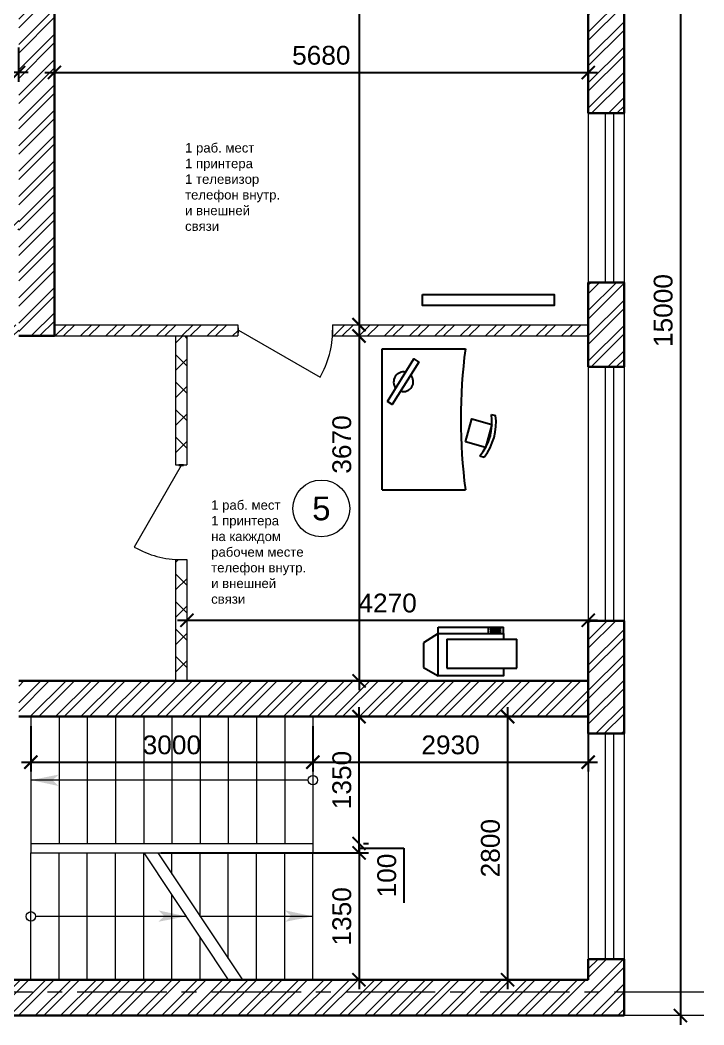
# Model space of a CAD drawing. Header units: millimetres. Extents: x 19315 to 19945, y -11469 to -10873.
# Drawn here: x 19647.2 to 19719.9, y -11061.5 to -10954.6 of the extents above; entities that cross this region are included whole.
import ezdxf
from ezdxf.enums import TextEntityAlignment as Align

# ---------------------------------------------------------------- set-up
doc = ezdxf.new("R2010")
doc.units = ezdxf.units.MM
for name, pattern in [('CENTER2', [28.575, 19.05, -3.175, 3.175, -3.175]), ('CONTINOUS', [0]), ('ОСЕВАЯ', [2, 1.25, -0.25, 0.25, -0.25])]:
    doc.linetypes.add(name, pattern=pattern)
for name, color, linetype, lineweight in [('OKNА', 153, 'Continuous', 0), ('Двери', 12, 'Continuous', 15), ('Лестн', 7, 'Continuous', 0), ('Наружные стены', 2, 'Continuous', 30), ('Наружные стены кирпич', 22, 'Continuous', 60), ('Оси', 7, 'ОСЕВАЯ', 0), ('Перегородки', 41, 'Continuous', 18), ('Размеры', 255, 'Continuous', 9), ('Штих планы', 7, 'Continuous', 0), ('штрих кирпич', 30, 'Continuous', 0), ('Экспликация', 255, 'Continuous', 15)]:
    doc.layers.add(name, color=color, linetype=linetype, lineweight=lineweight)
doc.styles.add('1', font='arial.ttf')
doc.styles.add('1- arial', font='arial.ttf')
doc.styles.add('Arial-прямой', font='arial.ttf')
doc.dimstyles.new('zhu m100', dxfattribs={"dimtxt": 2, "dimasz": 1.4, "dimexe": 1, "dimexo": 1, "dimgap": 0.8, "dimtad": 1, "dimlfac": 100, "dimzin": 12, "dimdsep": 46, "dimtxsty": '1', "dimblk": 'ARCHTICK', "dimcen": 0.09, "dimdle": 1, "dimclrd": 7, "dimclre": 7, "dimclrt": 7, "dimazin": 3, "dimtfac": 1, "dimtmove": 1, "dimatfit": 3, "dimfxl": 1, "dimtolj": 1, "dimtzin": 0, "dimarcsym": 0})

# ---------------------------------------------------------------- blocks, each defined once
blk = doc.blocks.new('_ArchTick')
at = {"color": 0, "linetype": 'ByBlock', "const_width": 0.15}
blk.add_lwpolyline([(-0.5, -0.5), (0.5, 0.5)], dxfattribs=at)
blk = doc.blocks.new('*D49')
at = {"layer": 'Defpoints', "color": 0, "linetype": 'CONTINOUS', "ltscale": 0.5, "transparency": 16777216}
for p in [(19717.43, -10910.47), (19717.43, -11060.47), (19717.43, -11060.47)]:
    blk.add_point(p, dxfattribs=at)
at = {"layer": 'Оси', "color": 7, "linetype": 'CONTINOUS', "lineweight": -2, "ltscale": 0.5, "transparency": 16777216}
blk.add_line((19717.43, -10909.47), (19717.43, -11061.47), dxfattribs=at)
at = {"layer": 'Оси', "color": 7, "linetype": 'CONTINOUS', "lineweight": -2, "ltscale": 0.5, "transparency": 16777216, "xscale": 1.4, "yscale": 1.4, "zscale": 1.4}
for p, rotation in [((19717.43, -10910.47), 90), ((19717.43, -11060.47), 270)]:
    blk.add_blockref('_ArchTick', p, dxfattribs=dict(at, rotation=rotation))
at = {"layer": 'Оси', "color": 7, "linetype": 'CONTINOUS', "ltscale": 0.5, "transparency": 16777216, "insert": (19715.61, -10985.47), "char_height": 2, "attachment_point": 5, "rotation": 90, "style": 'Arial-прямой'}
blk.add_mtext('\\A1;15000', dxfattribs=at)
blk = doc.blocks.new('Экспл_Помещений')
at = {"layer": 'Экспликация'}
blk.add_circle((0, 0), 3, dxfattribs=at)
at = {"layer": 'Экспликация', "color": 0, "style": '1- arial', "flags": 12}
blk.add_attdef('№_ПОМЕЩЕНИЯ', text='', height=2.5, dxfattribs=at).set_placement((0, 0), align=Align.MIDDLE_CENTER)
blk = doc.blocks.new('*D79')
at = {"layer": 'Defpoints', "color": 0, "ltscale": 0.5, "transparency": 16777216}
for p in [(19623.63, -10956.75), (19647.03, -10956.48), (19623.63, -10960.14)]:
    blk.add_point(p, dxfattribs=at)
at = {"layer": 'Размеры', "color": 7, "lineweight": -2, "ltscale": 0.5, "transparency": 16777216}
for p, q in [((19623.63, -10957.75), (19623.63, -10961.14)), ((19647.03, -10957.48), (19647.03, -10961.14)), ((19648.03, -10960.14), (19622.63, -10960.14))]:
    blk.add_line(p, q, dxfattribs=at)
at = {"layer": 'Размеры', "color": 7, "lineweight": -2, "ltscale": 0.5, "transparency": 16777216, "xscale": 1.4, "yscale": 1.4, "zscale": 1.4, "rotation": 180}
blk.add_blockref('_ArchTick', (19623.63, -10960.14), dxfattribs=at)
at = {"layer": 'Размеры', "color": 7, "lineweight": -2, "ltscale": 0.5, "transparency": 16777216, "xscale": 1.4, "yscale": 1.4, "zscale": 1.4}
blk.add_blockref('_ArchTick', (19647.03, -10960.14), dxfattribs=at)
at = {"layer": 'Размеры', "color": 7, "ltscale": 0.5, "transparency": 16777216, "insert": (19635.33, -10958.32), "char_height": 2, "attachment_point": 5, "style": '1'}
blk.add_mtext('\\A1;2340', dxfattribs=at)
blk = doc.blocks.new('*D80')
at = {"layer": 'Defpoints', "color": 0, "ltscale": 0.5, "transparency": 16777216}
for p in [(19650.83, -10956.48), (19707.63, -10956.48), (19707.63, -10960.14)]:
    blk.add_point(p, dxfattribs=at)
at = {"layer": 'Размеры', "color": 7, "lineweight": -2, "ltscale": 0.5, "transparency": 16777216}
for p, q in [((19650.83, -10957.48), (19650.83, -10961.14)), ((19707.63, -10957.48), (19707.63, -10961.14)), ((19649.83, -10960.14), (19708.63, -10960.14))]:
    blk.add_line(p, q, dxfattribs=at)
at = {"layer": 'Размеры', "color": 7, "lineweight": -2, "ltscale": 0.5, "transparency": 16777216, "xscale": 1.4, "yscale": 1.4, "zscale": 1.4, "rotation": 180}
blk.add_blockref('_ArchTick', (19650.83, -10960.14), dxfattribs=at)
at = {"layer": 'Размеры', "color": 7, "lineweight": -2, "ltscale": 0.5, "transparency": 16777216, "xscale": 1.4, "yscale": 1.4, "zscale": 1.4}
blk.add_blockref('_ArchTick', (19707.63, -10960.14), dxfattribs=at)
at = {"layer": 'Размеры', "color": 7, "ltscale": 0.5, "transparency": 16777216, "insert": (19679.23, -10958.32), "char_height": 2, "attachment_point": 5, "style": '1'}
blk.add_mtext('\\A1;5680', dxfattribs=at)
blk = doc.blocks.new('*D266')
at = {"layer": 'Defpoints', "color": 0, "ltscale": 0.5, "transparency": 16777216}
for p in [(19683.24, -10914.47), (19683.24, -10986.97), (19683.24, -10986.97)]:
    blk.add_point(p, dxfattribs=at)
at = {"layer": 'Размеры', "color": 7, "lineweight": -2, "ltscale": 0.5, "transparency": 16777216}
blk.add_line((19683.24, -10913.47), (19683.24, -10987.97), dxfattribs=at)
at = {"layer": 'Размеры', "color": 7, "lineweight": -2, "ltscale": 0.5, "transparency": 16777216, "xscale": 1.4, "yscale": 1.4, "zscale": 1.4}
for p, rotation in [((19683.24, -10914.47), 90), ((19683.24, -10986.97), 270)]:
    blk.add_blockref('_ArchTick', p, dxfattribs=dict(at, rotation=rotation))
at = {"layer": 'Размеры', "color": 7, "ltscale": 0.5, "transparency": 16777216, "insert": (19681.42, -10950.72), "char_height": 2, "attachment_point": 5, "rotation": 90, "style": '1'}
blk.add_mtext('\\A1;7250', dxfattribs=at)
blk = doc.blocks.new('*D268')
at = {"layer": 'Defpoints', "color": 0, "ltscale": 0.5, "transparency": 16777216}
for p in [(19683.24, -10988.17), (19683.24, -11024.87), (19683.24, -11024.87)]:
    blk.add_point(p, dxfattribs=at)
at = {"layer": 'Размеры', "color": 7, "lineweight": -2, "ltscale": 0.5, "transparency": 16777216}
for p, q in [((19683.24, -10987.17), (19683.24, -11025.87)), ((19684.24, -11024.87), (19684.24, -11024.87))]:
    blk.add_line(p, q, dxfattribs=at)
at = {"layer": 'Размеры', "color": 7, "lineweight": -2, "ltscale": 0.5, "transparency": 16777216, "xscale": 1.4, "yscale": 1.4, "zscale": 1.4}
for p, rotation in [((19683.24, -10988.17), 90), ((19683.24, -11024.87), 270)]:
    blk.add_blockref('_ArchTick', p, dxfattribs=dict(at, rotation=rotation))
at = {"layer": 'Размеры', "color": 7, "ltscale": 0.5, "transparency": 16777216, "insert": (19681.42, -10999.72), "char_height": 2, "attachment_point": 5, "rotation": 90, "style": '1'}
blk.add_mtext('\\A1;3670', dxfattribs=at)
blk = doc.blocks.new('*D82')
at = {"layer": 'Defpoints', "color": 0, "ltscale": 0.5, "transparency": 16777216}
for p in [(19682.73, -11028.67), (19683.24, -11028.67), (19682.73, -11042.17)]:
    blk.add_point(p, dxfattribs=at)
at = {"layer": 'Размеры', "color": 7, "lineweight": -2, "ltscale": 0.5, "transparency": 16777216}
for p, q in [((19683.24, -11043.17), (19683.24, -11027.67)), ((19683.73, -11028.67), (19684.24, -11028.67)), ((19683.73, -11042.17), (19684.24, -11042.17))]:
    blk.add_line(p, q, dxfattribs=at)
at = {"layer": 'Размеры', "color": 7, "lineweight": -2, "ltscale": 0.5, "transparency": 16777216, "xscale": 1.4, "yscale": 1.4, "zscale": 1.4}
for p, rotation in [((19683.24, -11028.67), 90), ((19683.24, -11042.17), 270)]:
    blk.add_blockref('_ArchTick', p, dxfattribs=dict(at, rotation=rotation))
at = {"layer": 'Размеры', "color": 7, "ltscale": 0.5, "transparency": 16777216, "insert": (19681.42, -11035.42), "char_height": 2, "attachment_point": 5, "rotation": 90, "style": '1'}
blk.add_mtext('\\A1;1350', dxfattribs=at)
blk = doc.blocks.new('*D83')
at = {"layer": 'Defpoints', "color": 0, "ltscale": 0.5, "transparency": 16777216}
for p in [(19683.24, -11042.17), (19683.24, -11042.17), (19661.14, -11043.17)]:
    blk.add_point(p, dxfattribs=at)
at = {"layer": 'Размеры', "color": 7, "lineweight": -2, "ltscale": 0.5, "transparency": 16777216}
for p, q in [((19683.24, -11042.17), (19683.24, -11040.77)), ((19683.24, -11043.17), (19683.24, -11042.17)), ((19683.24, -11043.17), (19683.24, -11042.17)), ((19662.14, -11043.17), (19684.24, -11043.17)), ((19683.24, -11042.67), (19688.02, -11042.67)), ((19683.24, -11043.17), (19683.24, -11044.57)), ((19688.02, -11042.67), (19688.02, -11048.49))]:
    blk.add_line(p, q, dxfattribs=at)
at = {"layer": 'Размеры', "color": 7, "lineweight": -2, "ltscale": 0.5, "transparency": 16777216, "xscale": 1.4, "yscale": 1.4, "zscale": 1.4}
for p, rotation in [((19683.24, -11042.17), 270), ((19683.24, -11043.17), 90)]:
    blk.add_blockref('_ArchTick', p, dxfattribs=dict(at, rotation=rotation))
at = {"layer": 'Размеры', "color": 7, "ltscale": 0.5, "transparency": 16777216, "insert": (19686.2, -11045.58), "char_height": 2, "attachment_point": 5, "rotation": 90, "style": '1'}
blk.add_mtext('\\A1;100', dxfattribs=at)
blk = doc.blocks.new('*D84')
at = {"layer": 'Defpoints', "color": 0, "ltscale": 0.5, "transparency": 16777216}
for p in [(19661.14, -11043.17), (19673.73, -11056.67), (19683.24, -11056.67)]:
    blk.add_point(p, dxfattribs=at)
at = {"layer": 'Размеры', "color": 7, "lineweight": -2, "ltscale": 0.5, "transparency": 16777216}
for p, q in [((19683.24, -11042.17), (19683.24, -11057.67)), ((19662.14, -11043.17), (19684.24, -11043.17)), ((19674.73, -11056.67), (19684.24, -11056.67))]:
    blk.add_line(p, q, dxfattribs=at)
at = {"layer": 'Размеры', "color": 7, "lineweight": -2, "ltscale": 0.5, "transparency": 16777216, "xscale": 1.4, "yscale": 1.4, "zscale": 1.4}
for p, rotation in [((19683.24, -11043.17), 90), ((19683.24, -11056.67), 270)]:
    blk.add_blockref('_ArchTick', p, dxfattribs=dict(at, rotation=rotation))
at = {"layer": 'Размеры', "color": 7, "ltscale": 0.5, "transparency": 16777216, "insert": (19681.42, -11049.92), "char_height": 2, "attachment_point": 5, "rotation": 90, "style": '1'}
blk.add_mtext('\\A1;1350', dxfattribs=at)
blk = doc.blocks.new('*D85')
at = {"layer": 'Defpoints', "color": 0, "ltscale": 0.5, "transparency": 16777216}
for p in [(19699.05, -11028.67), (19699.05, -11056.67), (19699.05, -11056.67)]:
    blk.add_point(p, dxfattribs=at)
at = {"layer": 'Размеры', "color": 7, "lineweight": -2, "ltscale": 0.5, "transparency": 16777216}
blk.add_line((19699.05, -11027.67), (19699.05, -11057.67), dxfattribs=at)
at = {"layer": 'Размеры', "color": 7, "lineweight": -2, "ltscale": 0.5, "transparency": 16777216, "xscale": 1.4, "yscale": 1.4, "zscale": 1.4}
for p, rotation in [((19699.05, -11028.67), 90), ((19699.05, -11056.67), 270)]:
    blk.add_blockref('_ArchTick', p, dxfattribs=dict(at, rotation=rotation))
at = {"layer": 'Размеры', "color": 7, "ltscale": 0.5, "transparency": 16777216, "insert": (19697.23, -11042.67), "char_height": 2, "attachment_point": 5, "rotation": 90, "style": '1'}
blk.add_mtext('\\A1;2800', dxfattribs=at)
blk = doc.blocks.new('*D277')
at = {"layer": 'Defpoints', "color": 0, "ltscale": 0.5, "transparency": 16777216}
for p in [(19664.93, -11018.42), (19707.63, -11018.42), (19707.63, -11018.42)]:
    blk.add_point(p, dxfattribs=at)
at = {"layer": 'Размеры', "color": 7, "lineweight": -2, "ltscale": 0.5, "transparency": 16777216}
blk.add_line((19663.93, -11018.42), (19708.63, -11018.42), dxfattribs=at)
at = {"layer": 'Размеры', "color": 7, "lineweight": -2, "ltscale": 0.5, "transparency": 16777216, "xscale": 1.4, "yscale": 1.4, "zscale": 1.4, "rotation": 180}
blk.add_blockref('_ArchTick', (19664.93, -11018.42), dxfattribs=at)
at = {"layer": 'Размеры', "color": 7, "lineweight": -2, "ltscale": 0.5, "transparency": 16777216, "xscale": 1.4, "yscale": 1.4, "zscale": 1.4}
blk.add_blockref('_ArchTick', (19707.63, -11018.42), dxfattribs=at)
at = {"layer": 'Размеры', "color": 7, "ltscale": 0.5, "transparency": 16777216, "insert": (19686.28, -11016.6), "char_height": 2, "attachment_point": 5, "style": '1'}
blk.add_mtext('\\A1;4270', dxfattribs=at)
blk = doc.blocks.new('*D137')
at = {"layer": 'Defpoints', "color": 0, "ltscale": 0.5, "transparency": 16777216}
for p in [(19648.33, -11028.67), (19678.33, -11028.67), (19678.33, -11033.51)]:
    blk.add_point(p, dxfattribs=at)
at = {"layer": 'Размеры', "color": 7, "lineweight": -2, "ltscale": 0.5, "transparency": 16777216}
for p, q in [((19648.33, -11029.67), (19648.33, -11034.51)), ((19678.33, -11029.67), (19678.33, -11034.51)), ((19647.33, -11033.51), (19679.33, -11033.51))]:
    blk.add_line(p, q, dxfattribs=at)
at = {"layer": 'Размеры', "color": 7, "lineweight": -2, "ltscale": 0.5, "transparency": 16777216, "xscale": 1.4, "yscale": 1.4, "zscale": 1.4, "rotation": 180}
blk.add_blockref('_ArchTick', (19648.33, -11033.51), dxfattribs=at)
at = {"layer": 'Размеры', "color": 7, "lineweight": -2, "ltscale": 0.5, "transparency": 16777216, "xscale": 1.4, "yscale": 1.4, "zscale": 1.4}
blk.add_blockref('_ArchTick', (19678.33, -11033.51), dxfattribs=at)
at = {"layer": 'Размеры', "color": 7, "ltscale": 0.5, "transparency": 16777216, "insert": (19663.33, -11031.69), "char_height": 2, "attachment_point": 5, "style": '1'}
blk.add_mtext('\\A1;3000', dxfattribs=at)
blk = doc.blocks.new('*D138')
at = {"layer": 'Defpoints', "color": 0, "ltscale": 0.5, "transparency": 16777216}
for p in [(19678.33, -11028.67), (19707.63, -11028.67), (19707.63, -11033.51)]:
    blk.add_point(p, dxfattribs=at)
at = {"layer": 'Размеры', "color": 7, "lineweight": -2, "ltscale": 0.5, "transparency": 16777216}
for p, q in [((19678.33, -11029.67), (19678.33, -11034.51)), ((19707.63, -11029.67), (19707.63, -11034.51)), ((19677.33, -11033.51), (19708.63, -11033.51))]:
    blk.add_line(p, q, dxfattribs=at)
at = {"layer": 'Размеры', "color": 7, "lineweight": -2, "ltscale": 0.5, "transparency": 16777216, "xscale": 1.4, "yscale": 1.4, "zscale": 1.4, "rotation": 180}
blk.add_blockref('_ArchTick', (19678.33, -11033.51), dxfattribs=at)
at = {"layer": 'Размеры', "color": 7, "lineweight": -2, "ltscale": 0.5, "transparency": 16777216, "xscale": 1.4, "yscale": 1.4, "zscale": 1.4}
blk.add_blockref('_ArchTick', (19707.63, -11033.51), dxfattribs=at)
at = {"layer": 'Размеры', "color": 7, "ltscale": 0.5, "transparency": 16777216, "insert": (19692.98, -11031.69), "char_height": 2, "attachment_point": 5, "style": '1'}
blk.add_mtext('\\A1;2930', dxfattribs=at)

msp = doc.modelspace()

# ---------------------------------------------------------------- hatches: boundary and pattern name
at = {"layer": 'Штих планы'}
h = msp.add_hatch(dxfattribs=at)
h.set_pattern_fill('ANSI37', color=256, scale=0.65, style=0)
h.set_pattern_definition([(45, (19469.0377, -10938.463), (-1.459292, 1.459292), []), (135, (19469.0377, -10938.463), (-1.459292, -1.459292), [])])
h.paths.add_polyline_path([(19469.53391, -10920.97116), (19468.93391, -10920.97116), (19468.93391, -10964.12113), (19469.53391, -10964.12113)])
h.paths.add_polyline_path([(19468.93391, -10920.97116), (19468.33391, -10920.97116), (19468.33391, -10964.12113), (19468.93391, -10964.12113)])
h.paths.add_polyline_path([(19529.53391, -10920.97116), (19528.93391, -10920.97116), (19528.93391, -10964.12113), (19529.53391, -10964.12113)])
h.paths.add_polyline_path([(19528.93391, -10920.97116), (19528.33391, -10920.97116), (19528.33391, -10964.12113), (19528.93391, -10964.12113)])
h.paths.add_polyline_path([(19549.93391, -10986.97116), (19529.53391, -10986.97116), (19529.53391, -10971.82113), (19528.93391, -10971.82113), (19528.93391, -10988.17116), (19549.93391, -10988.17116)])
h.paths.add_polyline_path([(19528.93391, -10971.82113), (19528.33391, -10971.82113), (19528.33391, -10986.97116), (19500.03391, -10986.97116), (19500.03391, -10988.17116), (19528.93391, -10988.17116)])
h.paths.add_polyline_path([(19489.93391, -10986.97116), (19469.53391, -10986.97116), (19469.53391, -10971.82113), (19468.93391, -10971.82113), (19468.93391, -10988.17116), (19489.93391, -10988.17116)])
h.paths.add_polyline_path([(19468.93391, -10971.82113), (19468.33391, -10971.82113), (19468.33391, -10986.97116), (19464.53391, -10986.97116), (19464.53391, -10988.17116), (19468.93391, -10988.17116)])
h.paths.add_polyline_path([(19448.93391, -11011.97113), (19447.73391, -11011.97113), (19447.73391, -11024.87113), (19448.93391, -11024.87113)])
h.paths.add_polyline_path([(19448.93391, -10988.17116), (19454.43391, -10988.17116), (19454.43391, -10986.97116), (19410.23391, -10986.97116), (19410.23391, -10988.17116), (19447.73391, -10988.17116), (19447.73391, -11001.87113), (19448.93391, -11001.87113)])
h.paths.add_polyline_path([(19587.03391, -10986.97116), (19560.03391, -10986.97116), (19560.03391, -10988.17116), (19560.64719, -10988.17116), (19587.03391, -10988.17116)])
h.paths.add_polyline_path([(19581.53391, -11007.57116), (19558.33391, -11007.57116), (19558.33391, -11019.77113), (19559.53391, -11019.77113), (19559.53391, -11008.77116), (19581.53391, -11008.77116)])
h.paths.add_polyline_path([(19631.23391, -11007.57116), (19625.63391, -11007.57116), (19625.63391, -11008.77116), (19630.03391, -11008.77116), (19630.03391, -11024.87113), (19631.23391, -11024.87113)])
h.paths.add_polyline_path([(19664.93391, -10988.17116), (19663.73391, -10988.17116), (19663.73391, -11001.87113), (19664.93391, -11001.87113)])
h.paths.add_polyline_path([(19664.93391, -11011.97113), (19663.73391, -11011.97113), (19663.73391, -11024.87113), (19664.93391, -11024.87113)])
at = {"layer": 'штрих кирпич'}
h = msp.add_hatch(dxfattribs=at)
h.set_pattern_fill('ANSI32', color=256, scale=0.2, style=0)
h.set_pattern_definition([(45, (10410.9705, -8088.7454), (-1.3470384, 1.3470384), []), (45, (10411.8685, -8088.7454), (-1.3470384, 1.3470384), [])])
h.paths.add_polyline_path([(19711.43391, -10982.47113), (19708.93391, -10982.47113), (19708.93391, -10991.47113), (19711.43317, -10991.47113)])
h.paths.add_polyline_path([(19708.93391, -10982.47113), (19707.63391, -10982.47113), (19707.63317, -10991.47113), (19708.93391, -10991.47113)])
h.paths.add_polyline_path([(19711.43317, -10949.47113), (19708.93391, -10949.47113), (19708.93391, -10964.47113), (19711.43317, -10964.47113)])
h.paths.add_polyline_path([(19708.93391, -10949.47113), (19707.63317, -10949.47113), (19707.63317, -10964.47113), (19708.93391, -10964.47113)])
h.paths.add_polyline_path([(19708.93391, -10912.97113), (19707.63391, -10912.97113), (19707.63391, -10922.47113), (19708.93391, -10922.47113)])
h.paths.add_polyline_path([(19711.43391, -10912.97113), (19708.93391, -10912.97113), (19708.93391, -10922.47113), (19711.43391, -10922.47113)])
h.paths.add_polyline_path([(19711.43391, -10910.47113), (19708.93391, -10910.47113), (19708.93391, -10912.97113), (19711.43391, -10912.97113)])
h.paths.add_polyline_path([(19708.93391, -10910.47113), (19707.63391, -10910.47113), (19707.63391, -10912.97113), (19708.93391, -10912.97113)])
h.paths.add_polyline_path([(19708.93391, -11027.97113), (19707.63317, -11027.97113), (19707.63317, -11030.47113), (19708.93391, -11030.47113)])
h.paths.add_polyline_path([(19711.43317, -11027.97113), (19708.93391, -11027.97113), (19708.93391, -11030.47113), (19711.43317, -11030.47113)])
h.paths.add_polyline_path([(19711.43317, -11018.47113), (19708.93391, -11018.47113), (19708.93391, -11027.97113), (19711.43317, -11027.97113)])
h.paths.add_polyline_path([(19708.93391, -11018.47113), (19707.63317, -11018.47113), (19707.63317, -11027.97113), (19708.93391, -11027.97113)])
h.paths.add_polyline_path([(19408.93391, -10949.47113), (19406.43317, -10949.47113), (19406.43317, -10964.47113), (19408.93391, -10964.47113)])
h.paths.add_polyline_path([(19410.23317, -11018.47113), (19408.93391, -11018.47113), (19408.93391, -11027.97113), (19410.23317, -11027.97113)])
h.paths.add_polyline_path([(19408.93391, -11018.47113), (19406.43317, -11018.47113), (19406.43317, -11027.97113), (19408.93391, -11027.97113)])
h.paths.add_polyline_path([(19410.23317, -10982.47113), (19408.93391, -10982.47113), (19408.93391, -11000.47113), (19410.23317, -11000.47113)])
h.paths.add_polyline_path([(19408.93391, -10982.47113), (19406.43317, -10982.47113), (19406.43317, -11000.47113), (19408.93391, -11000.47113)])
h.paths.add_polyline_path([(19410.23317, -10949.47113), (19408.93391, -10949.47113), (19408.93391, -10964.47113), (19410.23317, -10964.47113)])
h.paths.add_polyline_path([(19588.93391, -11049.97113), (19586.38391, -11049.97113), (19586.38391, -11057.97113), (19588.93391, -11057.97113)])
h.paths.add_polyline_path([(19591.48391, -11049.97113), (19588.93391, -11049.97113), (19588.93391, -11057.97113), (19591.48391, -11057.97113)])
h.paths.add_polyline_path([(19591.48391, -11057.97113), (19588.93391, -11057.97113), (19588.93391, -11058.97113), (19591.48391, -11058.97113)])
h.paths.add_polyline_path([(19588.93391, -11057.97113), (19586.38391, -11057.97113), (19586.38391, -11058.97113), (19588.93391, -11058.97113)])
h.paths.add_polyline_path([(19586.38391, -11057.97113), (19528.93391, -11057.97113), (19528.93391, -11060.47113), (19586.38391, -11060.47113), (19586.38391, -11058.97113)])
h.paths.add_polyline_path([(19586.38391, -11056.67113), (19528.93391, -11056.67113), (19528.93391, -11057.97113), (19586.38391, -11057.97113)])
h.paths.add_polyline_path([(19631.93391, -11057.97113), (19591.48391, -11057.97113), (19591.48391, -11058.97113), (19591.48391, -11060.47113), (19631.93391, -11060.47113)])
h.paths.add_polyline_path([(19631.93391, -11056.67113), (19591.48391, -11056.67113), (19591.48391, -11057.97113), (19631.93391, -11057.97113)])
h.paths.add_polyline_path([(19528.93391, -10911.97116), (19526.38391, -10911.97116), (19526.38391, -10912.97113), (19528.93391, -10912.97113)])
h.paths.add_polyline_path([(19531.48391, -10911.97116), (19528.93391, -10911.97116), (19528.93391, -10912.97113), (19531.48391, -10912.97113)])
h.paths.add_polyline_path([(19531.48391, -10912.97113), (19528.93391, -10912.97113), (19528.93391, -10920.97116), (19531.48391, -10920.97116)])
h.paths.add_polyline_path([(19528.93391, -10912.97113), (19526.38391, -10912.97113), (19526.38391, -10920.97116), (19528.93391, -10920.97116)])
h.paths.add_polyline_path([(19468.93391, -10911.97116), (19466.38391, -10911.97116), (19466.38391, -10912.97113), (19468.93391, -10912.97113)])
h.paths.add_polyline_path([(19471.48391, -10911.97116), (19468.93391, -10911.97116), (19468.93391, -10912.97113), (19471.48391, -10912.97113)])
h.paths.add_polyline_path([(19471.48391, -10912.97113), (19468.93391, -10912.97113), (19468.93391, -10920.97116), (19471.48391, -10920.97116)])
h.paths.add_polyline_path([(19468.93391, -10912.97113), (19466.38391, -10912.97113), (19466.38391, -10920.97116), (19468.93391, -10920.97116)])
h.paths.add_polyline_path([(19471.48391, -10964.12113), (19468.93391, -10964.12113), (19468.93391, -10967.97113), (19471.48391, -10967.97113)])
h.paths.add_polyline_path([(19468.93391, -10964.12113), (19466.38391, -10964.12113), (19466.38391, -10967.97113), (19468.93391, -10967.97113)])
h.paths.add_polyline_path([(19468.93391, -10967.97113), (19466.38391, -10967.97113), (19466.38391, -10971.82113), (19468.93391, -10971.82113)])
h.paths.add_polyline_path([(19471.48391, -10967.97113), (19468.93391, -10967.97113), (19468.93391, -10971.82113), (19471.48391, -10971.82113)])
h.paths.add_polyline_path([(19528.93391, -10964.12113), (19526.38391, -10964.12113), (19526.38391, -10967.97113), (19528.93391, -10967.97113)])
h.paths.add_polyline_path([(19531.48391, -10964.12113), (19528.93391, -10964.12113), (19528.93391, -10967.97113), (19531.48391, -10967.97113)])
h.paths.add_polyline_path([(19531.48391, -10967.97113), (19528.93391, -10967.97113), (19528.93391, -10971.82113), (19531.48391, -10971.82113)])
h.paths.add_polyline_path([(19528.93391, -10967.97113), (19526.38391, -10967.97113), (19526.38391, -10971.82113), (19528.93391, -10971.82113)])
h.paths.add_polyline_path([(19408.93391, -11027.97113), (19406.43391, -11027.97113), (19406.43391, -11030.47113), (19408.93391, -11030.47113)])
h.paths.add_polyline_path([(19410.23391, -11027.97113), (19408.93391, -11027.97113), (19408.93391, -11030.47113), (19410.23391, -11030.47113)])
h.paths.add_polyline_path([(19408.93391, -11054.47113), (19406.43391, -11054.47113), (19406.43391, -11057.97113), (19408.93391, -11057.97113)])
h.paths.add_polyline_path([(19410.23391, -11054.47113), (19408.93391, -11054.47113), (19408.93391, -11057.97113), (19468.93391, -11057.97113), (19468.93391, -11056.67113), (19410.23391, -11056.67113)])
h.paths.add_polyline_path([(19468.93391, -11057.97113), (19408.93391, -11057.97113), (19408.93391, -11060.47113), (19468.93391, -11060.47113)])
h.paths.add_polyline_path([(19708.93391, -11054.47113), (19707.63391, -11054.47113), (19707.63391, -11056.67113), (19648.93391, -11056.67113), (19648.93391, -11057.97113), (19708.93391, -11057.97113)])
h.paths.add_polyline_path([(19711.43391, -11054.47113), (19708.93391, -11054.47113), (19708.93391, -11057.97113), (19711.43391, -11057.97113)])
h.paths.add_polyline_path([(19711.43391, -11057.97113), (19708.93391, -11057.97113), (19708.93391, -11060.47113), (19711.43391, -11060.47113)])
h.paths.add_polyline_path([(19648.93391, -10911.97116), (19647.03391, -10911.97116), (19647.03391, -10912.97113), (19648.93391, -10912.97113)])
h.paths.add_polyline_path([(19650.83391, -10911.97116), (19648.93391, -10911.97116), (19648.93391, -10912.97113), (19650.83391, -10912.97113)])
h.paths.add_polyline_path([(19650.83391, -10912.97113), (19648.93391, -10912.97113), (19648.93391, -10920.97116), (19649.18391, -10920.97116), (19650.83391, -10920.97116)])
h.paths.add_polyline_path([(19648.93391, -10912.97113), (19647.03391, -10912.97113), (19647.03391, -10920.97116), (19648.93391, -10920.97116)])
h.paths.add_polyline_path([(19650.83391, -10931.07116), (19648.93391, -10931.07116), (19648.93391, -10967.97113), (19650.83391, -10967.97113)])
h.paths.add_polyline_path([(19648.93391, -10931.07116), (19647.03391, -10931.07116), (19647.03391, -10967.97113), (19648.93391, -10967.97113)])
h.paths.add_polyline_path([(19650.83391, -10967.97113), (19648.93391, -10967.97113), (19648.93391, -10988.17116), (19650.83391, -10988.17116)])
h.paths.add_polyline_path([(19648.93391, -10967.97113), (19647.03391, -10967.97113), (19647.03391, -10988.17116), (19648.93391, -10988.17116)])
h.paths.add_polyline_path([(19707.63391, -11024.87113), (19648.93391, -11024.87113), (19648.93391, -11027.97113), (19707.63391, -11027.97113)])
h.paths.add_polyline_path([(19707.63391, -11027.97113), (19648.93391, -11027.97113), (19648.93391, -11028.67113), (19707.63391, -11028.67113)])
h.paths.add_polyline_path([(19648.93391, -11024.87113), (19647.03391, -11024.87113), (19647.03391, -11027.97113), (19648.93391, -11027.97113)])
h.paths.add_polyline_path([(19648.93391, -11027.97113), (19647.03391, -11027.97113), (19647.03391, -11028.22113), (19647.03391, -11028.67113), (19648.93391, -11028.67113)])
h.paths.add_polyline_path([(19648.93391, -11056.67113), (19631.93391, -11056.67113), (19631.93391, -11057.97113), (19648.93391, -11057.97113)])
h.paths.add_polyline_path([(19648.93391, -11057.97113), (19631.93391, -11057.97113), (19631.93391, -11060.47113), (19648.93391, -11060.47113)])
h.paths.add_polyline_path([(19708.93391, -11057.97113), (19648.93391, -11057.97113), (19648.93391, -11060.47113), (19708.93391, -11060.47113)])
h.paths.add_polyline_path([(19453.83391, -11024.87113), (19410.23391, -11024.87113), (19410.23391, -11027.97113), (19453.83391, -11027.97113), (19453.83391, -11027.72113)])
h.paths.add_polyline_path([(19453.83391, -11027.97113), (19410.23391, -11027.97113), (19410.23391, -11028.67113), (19453.83391, -11028.67113)])
h.paths.add_polyline_path([(19408.93391, -11057.97113), (19406.43391, -11057.97113), (19406.43391, -11060.47113), (19408.93391, -11060.47113)])
h.paths.add_polyline_path([(19468.93391, -11027.97113), (19467.03391, -11027.97113), (19467.03391, -11056.67113), (19468.93391, -11056.67113)])
h.paths.add_polyline_path([(19470.83391, -11027.97113), (19468.93391, -11027.97113), (19468.93391, -11056.67113), (19470.83391, -11056.67113)])
h.paths.add_polyline_path([(19470.83391, -11024.87113), (19468.93391, -11024.87113), (19468.93391, -11027.97113), (19470.83391, -11027.97113)])
h.paths.add_polyline_path([(19468.93391, -11024.87113), (19467.03391, -11024.87113), (19467.03391, -11027.97113), (19468.93391, -11027.97113)])
h.paths.add_polyline_path([(19528.93391, -11057.97113), (19468.93391, -11057.97113), (19468.93391, -11060.47113), (19528.93391, -11060.47113)])
h.paths.add_polyline_path([(19528.93391, -11056.67113), (19468.93391, -11056.67113), (19468.93391, -11057.97113), (19528.93391, -11057.97113)])
h.paths.add_polyline_path([(19530.83391, -11027.97113), (19528.93391, -11027.97113), (19528.93391, -11056.67113), (19530.83391, -11056.67113)])
h.paths.add_polyline_path([(19528.93391, -11027.97113), (19527.03391, -11027.97113), (19527.03391, -11056.67113), (19528.93391, -11056.67113)])
h.paths.add_polyline_path([(19528.93391, -11024.87113), (19527.03391, -11024.87113), (19527.03391, -11027.97113), (19528.93391, -11027.97113)])
h.paths.add_polyline_path([(19530.83391, -11024.87113), (19528.93391, -11024.87113), (19528.93391, -11027.97113), (19530.83391, -11027.97113)])
h.paths.add_polyline_path([(19633.83391, -11028.22113), (19633.83391, -11027.97113), (19631.93391, -11027.97113), (19631.93391, -11056.67113), (19633.83391, -11056.67113)])
h.paths.add_polyline_path([(19631.93391, -11027.97113), (19630.03391, -11027.97113), (19630.03391, -11056.67113), (19631.93391, -11056.67113)])
h.paths.add_polyline_path([(19631.93391, -11024.87113), (19630.03391, -11024.87113), (19630.03391, -11027.97113), (19631.93391, -11027.97113)])
h.paths.add_polyline_path([(19633.83391, -11024.87113), (19631.93391, -11024.87113), (19631.93391, -11027.97113), (19633.83391, -11027.97113), (19633.83391, -11027.72113)])
h.paths.add_polyline_path([(19588.93391, -10967.97113), (19587.03391, -10967.97113), (19587.03391, -10988.17116), (19588.93391, -10988.17116)])
h.paths.add_polyline_path([(19590.83391, -10967.97113), (19588.93391, -10967.97113), (19588.93391, -10988.17116), (19590.83391, -10988.17116)])
h.paths.add_polyline_path([(19588.93391, -10912.97113), (19587.03391, -10912.97113), (19587.03391, -10967.97113), (19588.93391, -10967.97113)])
h.paths.add_polyline_path([(19590.83391, -10912.97113), (19588.93391, -10912.97113), (19588.93391, -10967.97113), (19590.83391, -10967.97113)])
h.paths.add_polyline_path([(19588.93391, -10911.97116), (19587.03391, -10911.97116), (19587.03391, -10912.97113), (19588.93391, -10912.97113)])
h.paths.add_polyline_path([(19590.83391, -10911.97116), (19588.93391, -10911.97116), (19588.93391, -10912.97113), (19590.83391, -10912.97113)])
h.paths.add_polyline_path([(19410.23317, -10931.47113), (19406.43391, -10931.47113), (19406.43391, -10910.47113), (19410.23317, -10910.47113)])
h = msp.add_hatch(dxfattribs=at)
h.set_pattern_fill('ANSI32', color=256, scale=0.2, style=0)
h.set_pattern_definition([(45, (19625.0902, -10976.2767), (-1.347038, 1.347038), []), (45, (19625.9882, -10976.2767), (-1.347038, 1.347038), [])])
h.paths.add_polyline_path([(19628.93391, -10975.67116), (19623.63391, -10975.67116), (19623.63391, -10967.97113), (19622.43391, -10967.97113), (19622.43391, -10988.17116), (19637.24796, -10988.17116), (19637.24796, -10987.57116), (19636.47498, -10986.97116), (19623.63391, -10986.97116), (19623.63391, -10976.87116), (19628.93391, -10976.87116)])
h.paths.add_polyline_path([(19623.63391, -10914.4711), (19622.43391, -10914.4711), (19622.43391, -10967.97113), (19623.63391, -10967.97113)])
h.paths.add_polyline_path([(19647.03391, -10986.97116), (19637.24796, -10986.97116), (19637.24796, -10988.17116), (19647.03391, -10988.17116)])
h.paths.add_polyline_path([(19528.93391, -11019.77113), (19512.13391, -11019.77113), (19512.13391, -11020.97113), (19528.93391, -11020.97113)])
h.paths.add_polyline_path([(19545.73391, -11019.77113), (19528.93391, -11019.77113), (19528.93391, -11020.97113), (19529.63391, -11020.97113), (19529.63391, -11024.87113), (19530.83391, -11024.87113), (19530.83391, -11020.97113), (19545.73391, -11020.97113)])
h.paths.add_polyline_path([(19485.73391, -11019.77113), (19469.63391, -11019.77113), (19469.63391, -11024.87113), (19470.83391, -11024.87113), (19470.83391, -11020.97113), (19485.73391, -11020.97113)])
h.paths.add_polyline_path([(19487.03391, -11034.07113), (19485.83391, -11034.07113), (19470.83391, -11034.07113), (19470.83391, -11035.27113), (19487.03391, -11035.27113)])
h.paths.add_polyline_path([(19487.03391, -11045.37113), (19470.83391, -11045.37113), (19470.83391, -11046.57113), (19485.83391, -11046.57113), (19485.83391, -11047.77113), (19487.03391, -11047.77113)])
h.paths.add_polyline_path([(19487.03391, -11055.87113), (19485.83391, -11055.87113), (19485.83391, -11056.67113), (19487.03391, -11056.67113)])
h.paths.add_polyline_path([(19512.03391, -11055.87113), (19510.83391, -11055.87113), (19510.83391, -11056.67113), (19512.03391, -11056.67113)])
h.paths.add_polyline_path([(19527.03391, -11045.37113), (19512.03391, -11045.37113), (19512.03391, -11044.17113), (19510.83391, -11044.17113), (19510.83391, -11047.77113), (19512.03391, -11047.77113), (19512.03391, -11046.57113), (19527.03391, -11046.57113)])
h.paths.add_polyline_path([(19512.03391, -11035.27113), (19527.03391, -11035.27113), (19527.03391, -11034.07113), (19510.83391, -11034.07113), (19510.83391, -11036.07113), (19512.03391, -11036.07113)])
h.paths.add_polyline_path([(19502.03391, -11019.77113), (19495.83391, -11019.77113), (19495.83391, -11020.97113), (19498.33391, -11020.97113), (19498.33391, -11027.97113), (19499.53391, -11027.97113), (19499.53391, -11020.97113), (19502.03391, -11020.97113)])
h.paths.add_polyline_path([(19499.53391, -11027.97113), (19498.33391, -11027.97113), (19498.33391, -11056.67113), (19499.53391, -11056.67113)])
h.paths.add_polyline_path([(19559.53391, -11019.77113), (19555.83391, -11019.77113), (19555.83391, -11020.97113), (19558.33391, -11020.97113), (19558.33391, -11027.97113), (19559.53391, -11027.97113)])
h.paths.add_polyline_path([(19559.53391, -11027.97113), (19558.33391, -11027.97113), (19558.33391, -11056.67113), (19559.53391, -11056.67113)])
h.paths.add_polyline_path([(19670.33391, -10986.97116), (19650.83391, -10986.97116), (19650.83391, -10988.17116), (19670.33391, -10988.17116)])
h.paths.add_polyline_path([(19707.63391, -10986.97116), (19680.43391, -10986.97116), (19680.43391, -10988.17116), (19707.63391, -10988.17116)])
h.paths.add_polyline_path([(19647.03391, -10975.67116), (19637.03391, -10975.67116), (19637.03391, -10976.87116), (19647.03391, -10976.87116)])

# ---------------------------------------------------------------- linework, layer by layer
at = {"color": 4, "ltscale": 0.5}
for p, q in [((19685.71014, -11004.52686), (19685.71014, -10989.52525)), ((19685.71014, -10989.52525), (19694.55659, -10989.52525)), ((19697.32408, -10996.51781), (19697.77778, -10996.64341)), ((19697.19851, -10998.81453), (19697.17649, -10998.89407)), ((19696.10309, -11000.92839), (19696.55679, -11001.05399)), ((19685.71014, -11004.52686), (19694.55659, -11004.52686)), ((19691.674, -11019.81019), (19690.10578, -11020.80628)), ((19691.674, -11019.81019), (19691.674, -11019.15085)), ((19691.674, -11019.15085), (19698.60191, -11019.15085)), ((19697.00313, -11019.81019), (19697.00313, -11019.15085)), ((19698.60191, -11019.81019), (19698.60191, -11019.15085)), ((19690.10578, -11020.80628), (19690.10578, -11023.43409)), ((19692.58786, -11020.42271), (19692.58786, -11023.50033)), ((19692.58786, -11020.42271), (19700.04758, -11020.42271)), ((19700.04758, -11023.50033), (19700.04758, -11020.42271)), ((19690.10578, -11023.43409), (19691.674, -11024.34953)), ((19692.58786, -11023.50033), (19700.04758, -11023.50033))]:
    msp.add_line(p, q, dxfattribs=at)
for points in [[(19690.01105, -10983.76047), (19703.99227, -10983.76047), (19703.99227, -10984.92892), (19690.01105, -10984.92892)], [(19686.26352, -10995.14921), (19689.08778, -10990.61982), (19689.60928, -10990.94499), (19686.78502, -10995.47439)], [(19694.57103, -10999.45295), (19695.25035, -10996.99907), (19697.38508, -10997.59003), (19696.7068, -11000.04019)]]:
    msp.add_lwpolyline(points, close=True, dxfattribs=at)
msp.add_lwpolyline([(19698.60191, -11023.50033), (19698.60191, -11024.34953), (19691.674, -11024.34953), (19691.674, -11019.81019), (19698.60191, -11019.81019), (19698.60191, -11020.42271)], dxfattribs=at)
for centre in [(19697.34087, -11019.37958), (19697.36038, -11019.61355), (19697.62466, -11019.37615), (19697.64417, -11019.61012), (19697.90674, -11019.37691), (19697.92625, -11019.61088), (19698.19053, -11019.37348), (19698.21004, -11019.60745)]:
    msp.add_circle(centre, 0.08636, dxfattribs=at)
for centre, radius, start, end in [((19751.76174, -10997.02606), 57.69481, 172.5299273, 187.4700727), ((19687.96896, -10993.04593), 1.04507, 76.7103813, 219.3992575), ((19687.96896, -10993.04593), 1.04507, 253.6115745, 42.4980643), ((19691.82123, -10997.36873), 5.56826, 320.2621005, 8.790156), ((19691.82123, -10997.36873), 6.00056, 322.109638, 6.9426185)]:
    msp.add_arc(centre, radius, start, end, dxfattribs=at)
at = {"layer": 'OKNА'}
for p, q in [((19709.43317, -10964.47113), (19709.43317, -10982.47113)), ((19710.33317, -10964.47113), (19710.33317, -10982.47113)), ((19709.43317, -10991.47113), (19709.43317, -11018.47113)), ((19710.33317, -10991.47113), (19710.33317, -11018.47113)), ((19709.43317, -11030.47113), (19709.43317, -11054.47113)), ((19710.33317, -11030.47113), (19710.33317, -11054.47113))]:
    msp.add_line(p, q, dxfattribs=at)
at = {"layer": 'Двери'}
for p, q in [((19670.43391, -10987.57116), (19679.09416, -10992.57116)), ((19664.33391, -11001.97113), (19659.33391, -11010.63138))]:
    msp.add_line(p, q, dxfattribs=at)
for points in [[(19670.43391, -10987.82116), (19670.43391, -10987.32116), (19670.33391, -10987.32116), (19670.33391, -10987.82116)], [(19664.08391, -11001.97113), (19664.58391, -11001.97113), (19664.58391, -11001.87113), (19664.08391, -11001.87113)]]:
    msp.add_lwpolyline(points, close=True, dxfattribs=at)
at = {"layer": 'Двери', "ltscale": 0.5}
for centre, start, end in [((19670.43391, -10987.57116), 330, 360), ((19664.33391, -11001.97113), 240, 270)]:
    msp.add_arc(centre, 10, start, end, dxfattribs=at)
at = {"layer": 'Лестн', "ltscale": 10}
for p, q in [((19648.33391, -11028.67113), (19648.33391, -11042.17113)), ((19651.33391, -11028.67113), (19651.33391, -11042.17113)), ((19654.33391, -11028.67113), (19654.33391, -11042.17113)), ((19657.33391, -11028.67113), (19657.33391, -11042.17113)), ((19660.33391, -11028.67113), (19660.33391, -11042.17113)), ((19663.33391, -11028.67113), (19663.33391, -11042.17113)), ((19666.33391, -11028.67113), (19666.33391, -11042.17113)), ((19669.33391, -11028.67113), (19669.33391, -11042.17113)), ((19672.33391, -11028.67113), (19672.33391, -11042.17113)), ((19675.33391, -11028.67113), (19675.33391, -11042.17113)), ((19678.33391, -11028.67113), (19678.33391, -11042.17113)), ((19648.33391, -11042.17113), (19648.33391, -11043.17113)), ((19648.33391, -11042.17113), (19678.33391, -11042.17113)), ((19678.33391, -11042.17113), (19678.33391, -11043.17113)), ((19648.33391, -11043.17113), (19678.33391, -11043.17113)), ((19648.33391, -11056.67113), (19648.33391, -11043.17113)), ((19651.33391, -11056.67113), (19651.33391, -11043.17113)), ((19654.33391, -11056.67113), (19654.33391, -11043.17113)), ((19657.33391, -11056.67113), (19657.33391, -11043.17113)), ((19660.33391, -11056.67113), (19660.33391, -11043.17113)), ((19663.33391, -11045.42113), (19663.33391, -11043.17113)), ((19666.33391, -11049.92113), (19666.33391, -11043.17113)), ((19669.33391, -11054.42113), (19669.33391, -11043.17113)), ((19672.33391, -11056.67113), (19672.33391, -11043.17113)), ((19675.33391, -11056.67113), (19675.33391, -11043.17113)), ((19678.33391, -11056.67113), (19678.33391, -11043.17113)), ((19663.33391, -11056.67113), (19663.33391, -11047.67113)), ((19666.33391, -11056.67113), (19666.33391, -11052.17113))]:
    msp.add_line(p, q, dxfattribs=at)
at = {"layer": 'Лестн'}
for p, q in [((19677.83391, -11035.42125), (19648.33391, -11035.42113)), ((19660.33391, -11043.17113), (19669.33391, -11056.67113)), ((19661.83391, -11043.17113), (19670.83391, -11056.67113)), ((19664.83391, -11049.92113), (19648.83391, -11049.92113)), ((19678.33391, -11049.92113), (19666.33391, -11049.92113))]:
    msp.add_line(p, q, dxfattribs=at)
for centre in [(19678.33391, -11035.42113), (19648.33391, -11049.92113)]:
    msp.add_circle(centre, 0.5, dxfattribs=at)
at = {"layer": 'Лестн', "lineweight": 0}
for points in [[(19648.33391, -11035.42113), (19651.27777, -11034.84347), (19650.63737, -11035.44123)], [(19648.33391, -11035.42113), (19651.26724, -11036.05008), (19650.63737, -11035.44123)], [(19664.83391, -11049.92113), (19661.90058, -11049.29218), (19662.53045, -11049.90103)], [(19678.33391, -11049.92113), (19675.40058, -11049.29218), (19676.03045, -11049.90103)], [(19664.83391, -11049.92113), (19661.89005, -11050.49879), (19662.53045, -11049.90103)], [(19678.33391, -11049.92113), (19675.39005, -11050.49879), (19676.03045, -11049.90103)]]:
    msp.add_solid(points, dxfattribs=at)
at = {"layer": 'Наружные стены', "lineweight": 15}
for p, q in [((19707.63317, -10964.47113), (19707.63317, -10982.47113)), ((19711.43317, -10964.47113), (19711.43317, -10982.47113)), ((19707.63317, -10991.47113), (19707.63317, -11018.47113)), ((19711.43317, -10991.47113), (19711.43317, -11018.47113)), ((19707.63317, -11030.47113), (19707.63317, -11054.47113)), ((19711.43317, -11030.47113), (19711.43317, -11054.47113))]:
    msp.add_line(p, q, dxfattribs=at)
at = {"layer": 'Наружные стены кирпич', "lineweight": 30}
for p, q in [((19650.83391, -10988.17116), (19650.83391, -10931.07116)), ((19707.63317, -10949.47113), (19707.63317, -10964.47113)), ((19711.43317, -10964.47113), (19711.43317, -10949.47113)), ((19707.63317, -10964.47113), (19711.43317, -10964.47113)), ((19707.63317, -10982.47113), (19711.43317, -10982.47113)), ((19707.63391, -10982.47113), (19707.63317, -10991.47113)), ((19711.43317, -10991.47113), (19711.43391, -10982.47113)), ((19647.03391, -10988.17116), (19650.83391, -10988.17116)), ((19707.63317, -10991.47113), (19711.43317, -10991.47113)), ((19707.63317, -11018.47113), (19707.63317, -11030.47113)), ((19707.63317, -11018.47113), (19711.43317, -11018.47113)), ((19711.43317, -11030.47113), (19711.43317, -11018.47113)), ((19647.03391, -11024.87113), (19707.63317, -11024.87113)), ((19647.03391, -11028.67113), (19707.63317, -11028.67113)), ((19707.63317, -11030.47113), (19711.43317, -11030.47113)), ((19707.63317, -11054.47113), (19707.63317, -11056.67113)), ((19707.63317, -11054.47113), (19711.43317, -11054.47113)), ((19707.63391, -11054.47113), (19707.63391, -11056.67113)), ((19711.43317, -11060.47113), (19711.43317, -11054.47113)), ((19711.43391, -11060.47113), (19711.43391, -11054.47113)), ((19707.63391, -11056.67113), (19591.48391, -11056.67113)), ((19711.43391, -11060.47113), (19406.43391, -11060.47113))]:
    msp.add_line(p, q, dxfattribs=at)
at = {"layer": 'Оси', "linetype": 'CENTER2', "ltscale": 0.5}
for p, q in [((19719.93391, -11057.97113), (19382.16418, -11057.97113)), ((19719.93391, -11060.47113), (19711.43391, -11060.47113))]:
    msp.add_line(p, q, dxfattribs=at)
at = {"layer": 'Перегородки'}
for p, q in [((19650.83391, -10986.97116), (19670.33391, -10986.97116)), ((19670.33391, -10986.97116), (19670.33391, -10988.17116)), ((19680.43391, -10986.97116), (19707.63391, -10986.97116)), ((19680.43391, -10986.97116), (19680.43391, -10988.17116)), ((19650.83391, -10988.17116), (19670.33391, -10988.17116)), ((19663.73391, -10988.17116), (19663.73391, -11001.87113)), ((19664.93391, -10988.17116), (19664.93391, -11001.87113)), ((19680.43391, -10988.17116), (19707.63391, -10988.17116)), ((19663.73391, -11001.87113), (19664.93391, -11001.87113)), ((19663.73391, -11011.97113), (19663.73391, -11024.87113)), ((19663.73391, -11011.97113), (19664.93391, -11011.97113)), ((19664.93391, -11011.97113), (19664.93391, -11024.87113))]:
    msp.add_line(p, q, dxfattribs=at)

# ---------------------------------------------------------------- block references
at = {"layer": 'Экспликация'}
ref = msp.add_blockref('Экспл_Помещений', (19679.23391, -11006.52115), dxfattribs=dict(at, xscale=1.008, yscale=1.008, zscale=1.008))
ref.add_attrib('№_ПОМЕЩЕНИЯ', '5', dxfattribs={"color": 7, "height": 2.52, "style": '1- arial'}).set_placement((19679.23391, -11006.52115), align=Align.MIDDLE_CENTER)

# ---------------------------------------------------------------- texts
at = {"color": 4, "ltscale": 0.5, "char_height": 1, "attachment_point": 1, "style": 'Arial-прямой'}
for s, insert in [('1 раб. мест\\P1 принтера\\P1 телевизор\\Pтелефон внутр. и внешней связи', (19664.73662, -10967.65255)), ('1 раб. мест\\P1 принтера\\Pна какждом рабочем месте телефон внутр. и внешней связи', (19667.51391, -11005.65763))]:
    msp.add_mtext_dynamic_manual_height_columns(s, width=10.7410477, gutter_width=17.5, heights=[0], dxfattribs=dict(at, insert=insert))

# ---------------------------------------------------------------- dimensions: what is measured, and where the dimension line sits
at = {"layer": 'Оси', "linetype": 'CONTINOUS', "ltscale": 0.5}
dim = msp.add_linear_dim(base=(19717.43391, -11060.47113), p1=(19717.43391, -10910.47113), p2=(19717.43391, -11060.47113), angle=270, dimstyle='zhu m100', override={"dimtxt": 2, "dimtxsty": 'Arial-прямой'}, dxfattribs=at)
dim.commit()
dim.dimension.update_dxf_attribs({"geometry": '*D49', "text_midpoint": (19715.61276, -10985.47113)})
at = {"layer": 'Размеры', "ltscale": 0.5}
for base, p1, p2, picture, middle in [((19683.24057, -10986.97116), (19683.24057, -10914.47113), (19683.24057, -10986.97116), '*D266', (19681.41942, -10950.72115)), ((19683.24057, -11028.67113), (19682.72687, -11042.17113), (19682.72687, -11028.67113), '*D82', (19681.41874, -11035.42113)), ((19699.0478, -11056.67113), (19699.0478, -11028.67113), (19699.0478, -11056.67113), '*D85', (19697.22665, -11042.67113)), ((19683.24057, -11056.67113), (19661.13599, -11043.17113), (19673.72687, -11056.67113), '*D84', (19681.41874, -11049.92113))]:
    dim = msp.add_linear_dim(base=base, p1=p1, p2=p2, angle=90, dimstyle='zhu m100', dxfattribs=at)
    dim.commit()
    dim.dimension.update_dxf_attribs({"geometry": picture, "text_midpoint": middle})
for base, p1, p2, picture, middle in [((19623.63391, -10960.14031), (19647.03391, -10956.48306), (19623.63391, -10956.75101), '*D79', (19635.33391, -10958.31848)), ((19707.63391, -10960.14031), (19650.83391, -10956.48306), (19707.63391, -10956.48306), '*D80', (19679.23391, -10958.31916)), ((19707.63391, -11018.42113), (19664.93391, -11018.42113), (19707.63391, -11018.42113), '*D277', (19686.28391, -11016.59998)), ((19678.33391, -11033.50926), (19648.33391, -11028.67113), (19678.33391, -11028.67113), '*D137', (19663.33391, -11031.68743))]:
    dim = msp.add_linear_dim(base=base, p1=p1, p2=p2, dimstyle='zhu m100', dxfattribs=at)
    dim.commit()
    dim.dimension.update_dxf_attribs({"geometry": picture, "text_midpoint": middle})
for base, p1, p2, picture, middle in [((19683.24057, -11024.87113), (19683.24057, -10988.17116), (19683.24013, -11024.87113), '*D268', (19683.24057, -10999.72199)), ((19683.24057, -11042.17113), (19661.13599, -11043.17113), (19683.24057, -11042.17113), '*D83', (19688.01889, -11043.47076))]:
    dim = msp.add_linear_dim(base=base, p1=p1, p2=p2, angle=90, dimstyle='zhu m100', dxfattribs=at)
    dim.commit()
    dim.dimension.update_dxf_attribs({"geometry": picture, "text_midpoint": middle, "dimtype": 160})
dim = msp.add_linear_dim(base=(19707.63317, -11033.50926), p1=(19678.33391, -11028.67113), p2=(19707.63317, -11028.67113), text='2930', dimstyle='zhu m100', dxfattribs=at)
dim.commit()
dim.dimension.update_dxf_attribs({"geometry": '*D138', "text_midpoint": (19692.98354, -11031.68743)})

doc.saveas('drawing.dxf')
